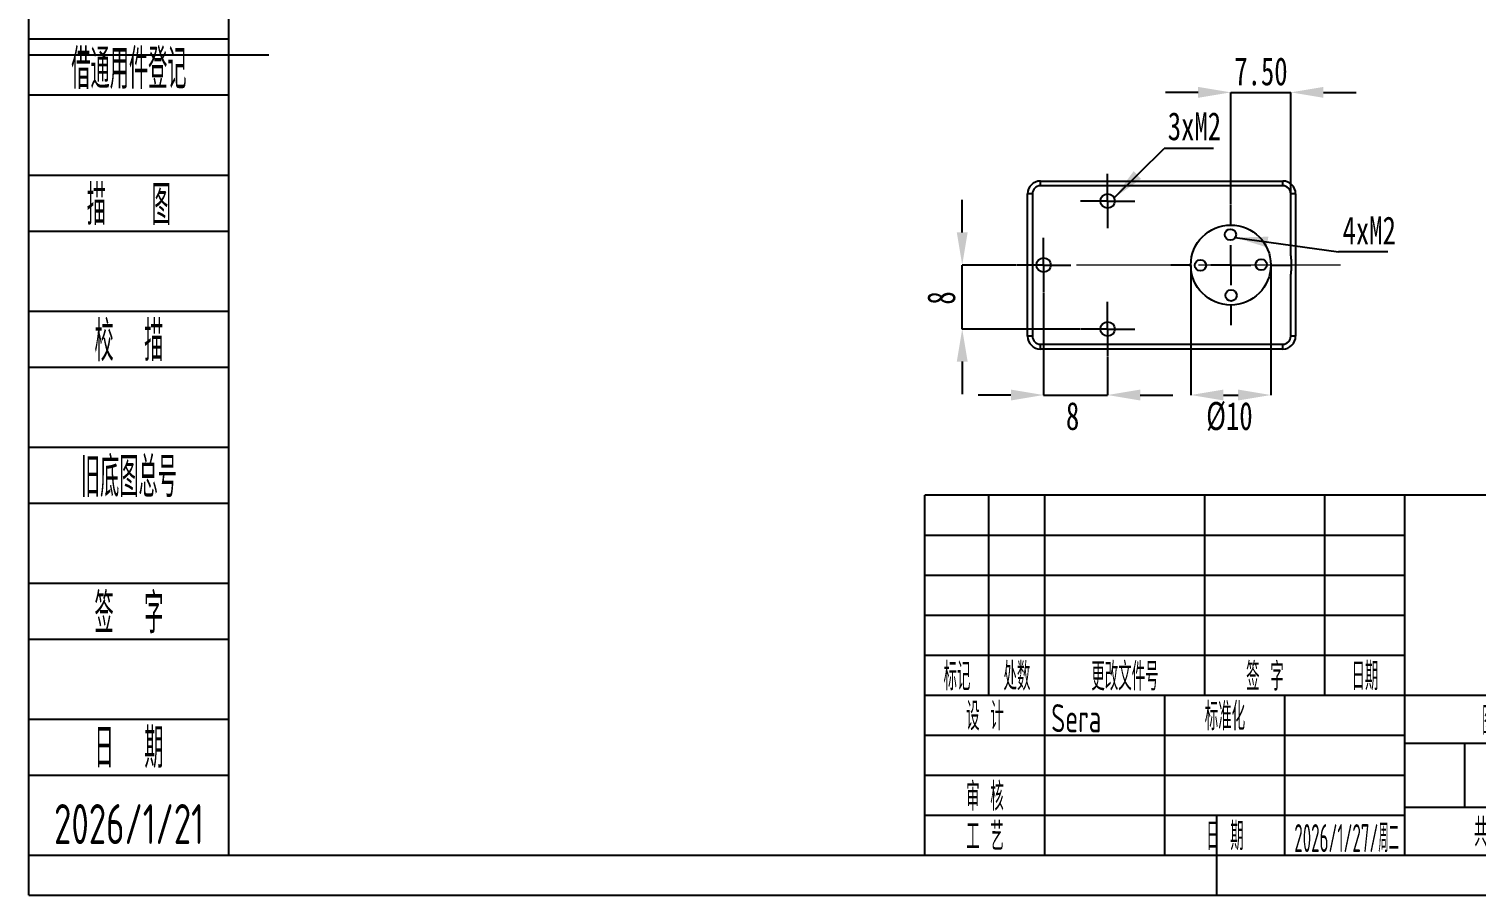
# Model space of a CAD drawing. Header units: inches. Extents: x 219 to 516, y -5 to 205.
# Drawn here: x 218.9 to 399.8, y -5 to 103.3 of the extents above; entities that cross this region are included whole.
import ezdxf
from ezdxf.enums import TextEntityAlignment as Align

# ---------------------------------------------------------------- set-up
doc = ezdxf.new("R2010")
doc.units = ezdxf.units.IN
doc.header["$MEASUREMENT"] = 0
doc.linetypes.add('CENTER2', pattern=[28.575, 19.05, -3.175, 3.175, -3.175])
doc.linetypes.add('CENTERX2', pattern=[20.32, 12.7, -2.54, 2.54, -2.54])
for name, color, linetype in [('1轮廓实线层', 7, 'Continuous'), ('2细线层', 4, 'Continuous'), ('3中心线层', 1, 'CENTER2'), ('6文字层', 3, 'Continuous'), ('7标注层', 4, 'Continuous'), ('图框', 7, 'Continuous'), ('图框层', 7, 'Continuous')]:
    doc.layers.add(name, color=color, linetype=linetype)
doc.styles.add('PC_TEXTSTYLE', font='ISOCP.SHX', dxfattribs={"width": 0.707, "bigfont": 'GBCBIG.SHX'})
doc.styles.add('SLDTEXTSTYLE5', font='TXT', dxfattribs={"width": 0.7})
doc.styles.get("Standard").update_dxf_attribs({"font": ''})
doc.styles.get('Standard').set_extended_font_data('SimSun')
doc.dimstyles.new('SLDDIMSTYLE1', dxfattribs={"dimtxt": 0.18, "dimasz": 4.08, "dimexe": 0, "dimexo": 0.0625, "dimgap": 0, "dimtad": 0, "dimtih": 1, "dimtoh": 1, "dimdec": 0, "dimrnd": 1e-09, "dimzin": 0, "dimdsep": 46, "dimtxsty": 'Standard', "dimsah": 1, "dimcen": 0.09, "dimadec": 0, "dimazin": 0, "dimtfac": 4.08, "dimtdec": 0, "dimtofl": 0, "dimtmove": 0, "dimatfit": 3, "dimfxl": 1, "dimfrac": 2, "dimtolj": 1, "dimtzin": 0, "dimarcsym": 0})
doc.dimstyles.new('SLDDIMSTYLE2', dxfattribs={"dimtxt": 3.5, "dimasz": 4.08, "dimexe": 0, "dimexo": 0.0625, "dimgap": 0.875, "dimtad": 2, "dimrnd": 1e-09, "dimzin": 12, "dimdsep": 46, "dimtxsty": 'SLDTEXTSTYLE5', "dimsah": 1, "dimcen": 0.09, "dimadec": 0, "dimazin": 3, "dimtfac": 1, "dimtmove": 0, "dimatfit": 0, "dimfxl": 1, "dimfrac": 2, "dimtolj": 1, "dimtzin": 12, "dimarcsym": 0})
doc.dimstyles.new('SLDDIMSTYLE4', dxfattribs={"dimtxt": 3.5, "dimasz": 4.08, "dimexe": 0, "dimexo": 0.0625, "dimgap": 0.875, "dimtad": 2, "dimrnd": 1e-09, "dimzin": 4, "dimdsep": 46, "dimtxsty": 'SLDTEXTSTYLE5', "dimsah": 1, "dimcen": 0.09, "dimadec": 0, "dimazin": 1, "dimtfac": 1, "dimtmove": 0, "dimatfit": 0, "dimfxl": 1, "dimfrac": 2, "dimtolj": 1, "dimtzin": 12, "dimarcsym": 0})

# ---------------------------------------------------------------- blocks, each defined once
blk = doc.blocks.new('ZwmFrameMain_1_A4^_^无分区图框^_^landscape')
at = {"layer": '1轮廓实线层'}
for p, q in [((0, 0), (0, 200)), ((-25, 100), (5, 100)), ((123.5, -5), (123.5, 5)), ((0, 0), (267, 0))]:
    blk.add_line(p, q, dxfattribs=at)
at = {"layer": '2细线层'}
for q in [(-25, 205), (272, -5)]:
    blk.add_line((-25, -5), q, dxfattribs=at)
blk = doc.blocks.new('ZwmFrameMain_1_标题栏1')
at = {"layer": '1轮廓实线层'}
for p, q in [((-180, 0), (-180, 45)), ((0, 45), (-180, 45)), ((-172, 20), (-172, 45)), ((-165, 20), (-165, 45)), ((-145, 20), (-145, 45)), ((-130, 20), (-130, 45)), ((-120, 0), (-120, 45)), ((0, 0), (0, 45)), ((-60, 30), (0, 30)), ((-180, 20), (-60, 20)), ((-165, 0), (-165, 20)), ((-150, 0), (-150, 20)), ((-135, 0), (-135, 20)), ((-60, 15), (0, 15)), ((-180, 0), (0, 0))]:
    blk.add_line(p, q, dxfattribs=at)
at = {"layer": '1轮廓实线层', "color": 7}
for p, q in [((-60, 0), (-60, 45)), ((-180, 25), (-120, 25))]:
    blk.add_line(p, q, dxfattribs=at)
at = {"layer": '2细线层'}
for p, q in [((-180, 40), (-120, 40)), ((-180, 35), (-120, 35)), ((-180, 30), (-120, 30)), ((-90, 0), (-90, 20)), ((-75, 6), (-75, 20)), ((-180, 15), (-120, 15)), ((-120, 14), (-60, 14)), ((-112.5, 6), (-112.5, 14)), ((-105, 6), (-105, 14)), ((-97.5, 6), (-97.5, 14)), ((-180, 10), (-120, 10)), ((-120, 6), (-60, 6)), ((-180, 5), (-120, 5))]:
    blk.add_line(p, q, dxfattribs=at)
at = {"layer": '6文字层', "style": 'PC_TEXTSTYLE', "width": 0.667}
for s, p in [('标记', (-176, 22.5)), ('处数', (-168.5, 22.5)), (' 更改文件号 ', (-155, 22.5)), (' 签 字 ', (-137.5, 22.5)), (' 日期 ', (-125, 22.5)), (' 设 计 ', (-172.5, 17.51)), (' 标准化 ', (-142.5, 17.51)), (' 图 样 标 记 ', (-105, 17)), (' 重 量 ', (-82.5, 17)), (' 比 例 ', (-67.5, 17)), (' 审 核 ', (-172.5, 7.5)), (' 工 艺 ', (-172.5, 2.5)), (' 日 期 ', (-142.5, 2.5)), ('共       页', (-105, 3)), ('第       页', (-75, 3))]:
    blk.add_text(s, height=3.5, dxfattribs=at).set_placement(p, align=Align.MIDDLE)
at = {"layer": '6文字层', "style": 'PC_TEXTSTYLE', "flags": 8}
for tag, height, width, p, p2 in [('企业名称', 5, 3.445461, (-54.29, 34.82), (-5.27, 34.82)), ('产品名称或材料标记', 7, 1.034456, (-113.46, 28.64), (-66.42, 28.64)), ('图样名称', 5, 3.480264, (-54.79, 19.98), (-5.27, 19.98)), ('标准化', 3.5, 1.756036, (-133.83, 15.37), (-120.75, 15.37)), ('重量', 3.5, 2.448074, (-88.46, 7.54), (-76.55, 7.54)), ('比例', 3.5, 2.367734, (-73.35, 7.54), (-61.93, 7.54)), ('图样代号', 5, 3.489916, (-54.79, 5.63), (-5.52, 5.63)), ('审核', 3.5, 2.723972, (-163.99, 5.37), (-150.63, 5.37)), ('工艺', 3.5, 2.851598, (-164.21, 0.37), (-150.89, 0.37)), ('日期', 3.5, 2.733185, (-133.83, 0.37), (-120.75, 0.37)), ('共几页', 3.5, 0.953151, (-108.58, 1.48), (-101.56, 1.48))]:
    blk.add_attdef(tag, text='', height=height, dxfattribs=dict(at, width=width)).set_placement(p, p2, align=Align.FIT)
at = {"layer": '6文字层', "style": 'PC_TEXTSTYLE', "width": 9.901758, "flags": 8}
blk.add_attdef('设计', text='', height=3.5, rotation=359.5768, dxfattribs=at).set_placement((-164.23, 15.37), (-150.37, 15.27), align=Align.FIT)
at = {"layer": '6文字层', "color": 3, "style": 'PC_TEXTSTYLE', "width": 0.96618, "flags": 8}
blk.add_attdef('第几页', text='', height=3.5, dxfattribs=at).set_placement((-78.29, 1.5), (-71.16, 1.5), align=Align.FIT)
at = {"layer": '6文字层', "color": 0, "style": 'PC_TEXTSTYLE', "width": 0.715273, "flags": 8}
blk.add_attdef('图纸张数', text='', height=3.5, dxfattribs=at).set_placement((-2.66, -3.87), (4.46, -3.87), align=Align.FIT)
blk = doc.blocks.new('ZwmFrameMain_1_附加栏')
at = {"layer": '2细线层'}
for p, q in [((-25, 102), (0, 102)), ((-25, 95), (0, 95)), ((-25, 85), (0, 85)), ((-25, 78), (0, 78)), ((-25, 68), (0, 68)), ((-25, 61), (0, 61)), ((-25, 51), (0, 51)), ((-25, 44), (0, 44)), ((-25, 34), (0, 34)), ((-25, 27), (0, 27)), ((-25, 17), (0, 17)), ((-25, 10), (0, 10)), ((-25, 0), (0, 0))]:
    blk.add_line(p, q, dxfattribs=at)
at = {"layer": '6文字层', "color": 3, "style": 'PC_TEXTSTYLE'}
for s, width, p in [('借通用件登记', 0.667, (-12.5, 98.5)), ('描   图', 0.6667, (-12.5, 81.5)), ('校  描', 0.667, (-12.5, 64.5)), ('旧底图总号', 0.667, (-12.5, 47.5)), ('签  字', 0.667, (-12.5, 30.5)), ('日  期', 0.667, (-12.49, 13.6))]:
    blk.add_text(s, height=5, dxfattribs=dict(at, width=width)).set_placement(p, align=Align.MIDDLE)
at = {"layer": '6文字层', "style": 'PC_TEXTSTYLE'}
for tag, width, p, p2 in [('借通用件登记', 0.671328, (-23.44, 86.36), (-1.25, 86.36)), ('描图', 2.120922, (-23.44, 69.36), (-1.25, 69.36)), ('校图', 2.149976, (-23.75, 52.06), (-1.25, 52.06)), ('旧底图总号', 0.761452, (-22.84, 35.67), (-1.86, 35.67)), ('签字', 2.026939, (-23.14, 18.37), (-1.56, 18.37)), ('日期', 1.89999, (-22.84, 1.37), (-2.17, 1.37))]:
    blk.add_attdef(tag, text='', height=5, dxfattribs=dict(at, width=width)).set_placement(p, p2, align=Align.FIT)
blk = doc.blocks.new('*D69')
at = {"layer": '7标注层', "color": 0, "lineweight": -2}
for p, q in [((364.16, 73.69), (364.16, 57.5)), ((374.16, 73.69), (374.16, 57.5)), ((368.24, 57.5), (370.08, 57.5))]:
    blk.add_line(p, q, dxfattribs=at)
at = {"layer": '7标注层', "color": 0}
for points in [[(368.24, 58.18), (368.24, 56.82), (364.16, 57.5)], [(370.08, 56.82), (370.08, 58.18), (374.16, 57.5)]]:
    blk.add_solid(points, dxfattribs=at)
at = {"layer": 'Defpoints', "color": 0}
for p in [(364.16, 73.75), (374.16, 73.75), (374.16, 57.5)]:
    blk.add_point(p, dxfattribs=at)
at = {"layer": '7标注层', "color": 0, "insert": (368.99, 56.63), "char_height": 3.5, "attachment_point": 2, "style": 'SLDTEXTSTYLE5'}
blk.add_mtext('\\A1;%%c10', dxfattribs=at)
blk = doc.blocks.new('*D70')
at = {"layer": '7标注层', "color": 0, "lineweight": -2}
for p, q in [((345.76, 70.29), (345.76, 57.5)), ((353.76, 62.29), (353.76, 57.5)), ((341.68, 57.5), (337.6, 57.5)), ((345.76, 57.5), (353.76, 57.5)), ((357.84, 57.5), (361.92, 57.5))]:
    blk.add_line(p, q, dxfattribs=at)
at = {"layer": '7标注层', "color": 0}
for points in [[(341.68, 56.82), (341.68, 58.18), (345.76, 57.5)], [(357.84, 58.18), (357.84, 56.82), (353.76, 57.5)]]:
    blk.add_solid(points, dxfattribs=at)
at = {"layer": 'Defpoints', "color": 0}
for p in [(345.76, 70.35), (353.76, 62.35), (353.76, 57.5)]:
    blk.add_point(p, dxfattribs=at)
at = {"layer": '7标注层', "color": 0, "insert": (349.39, 56.63), "char_height": 3.5, "attachment_point": 2, "style": 'SLDTEXTSTYLE5'}
blk.add_mtext('\\A1;8', dxfattribs=at)
blk = doc.blocks.new('*D71')
at = {"layer": '7标注层', "color": 0, "lineweight": -2}
for p, q in [((335.59, 77.83), (335.59, 81.91)), ((342.3, 73.75), (335.59, 73.75)), ((335.59, 65.75), (335.59, 73.75)), ((350.3, 65.75), (335.59, 65.75)), ((335.59, 61.67), (335.59, 57.59))]:
    blk.add_line(p, q, dxfattribs=at)
at = {"layer": '7标注层', "color": 0}
for points in [[(334.91, 77.83), (336.27, 77.83), (335.59, 73.75)], [(336.27, 61.67), (334.91, 61.67), (335.59, 65.75)]]:
    blk.add_solid(points, dxfattribs=at)
at = {"layer": 'Defpoints', "color": 0}
for p in [(335.59, 73.75), (342.36, 73.75), (350.36, 65.75)]:
    blk.add_point(p, dxfattribs=at)
at = {"layer": '7标注层', "color": 0, "insert": (331.21, 69.63), "char_height": 3.5, "attachment_point": 2, "rotation": 90, "style": 'SLDTEXTSTYLE5'}
blk.add_mtext('\\A1;8', dxfattribs=at)
blk = doc.blocks.new('*D72')
at = {"layer": '7标注层', "color": 0, "lineweight": -2}
for p, q in [((365.08, 95.33), (361, 95.33)), ((369.16, 81.31), (369.16, 95.33)), ((369.16, 95.33), (376.66, 95.33)), ((376.66, 82.71), (376.66, 95.33)), ((380.74, 95.33), (384.82, 95.33))]:
    blk.add_line(p, q, dxfattribs=at)
at = {"layer": '7标注层', "color": 0}
for points in [[(365.08, 94.65), (365.08, 96.01), (369.16, 95.33)], [(380.74, 96.01), (380.74, 94.65), (376.66, 95.33)]]:
    blk.add_solid(points, dxfattribs=at)
at = {"layer": 'Defpoints', "color": 0}
for p in [(376.66, 95.33), (376.66, 82.65), (369.16, 81.25)]:
    blk.add_point(p, dxfattribs=at)
at = {"layer": '7标注层', "color": 0, "insert": (372.93, 99.71), "char_height": 3.5, "attachment_point": 2, "style": 'SLDTEXTSTYLE5'}
blk.add_mtext('\\A1;7.50', dxfattribs=at)
blk = doc.blocks.new('SW_NOTE_0_3')
at = {"layer": '图框', "color": 0}
blk.add_line((6.15, 0), (0, 0), dxfattribs=at)
at = {"layer": '图框', "color": 0, "insert": (0.45, 4.55), "char_height": 3.5, "attachment_point": 1, "style": 'SLDTEXTSTYLE5'}
blk.add_mtext('3xM2', dxfattribs=at)
blk = doc.blocks.new('SW_NOTE_0_4')
at = {"layer": '图框', "color": 0}
blk.add_line((6.15, 0), (0, 0), dxfattribs=at)
at = {"layer": '图框', "color": 0, "insert": (0.49, 4.44), "char_height": 3.5, "attachment_point": 1, "style": 'SLDTEXTSTYLE5'}
blk.add_mtext('4xM2', dxfattribs=at)
blk = doc.blocks.new('SW_CENTERMARKSYMBOL_9')
at = {"layer": '图框', "color": 0}
for p, q in [((0, 2.5), (0, 3.4)), ((0, 0), (0, 2.5)), ((-2.5, 0), (-3.4, 0)), ((0, 0), (-2.5, 0)), ((0, 0), (0, -2.5)), ((0, 0), (2.5, 0)), ((2.5, 0), (3.4, 0)), ((0, -2.5), (0, -3.4))]:
    blk.add_line(p, q, dxfattribs=at)
blk = doc.blocks.new('SW_CENTERMARKSYMBOL_10')
at = {"layer": '图框', "color": 0}
for p, q in [((0, 2.5), (0, 3.4)), ((0, 0), (0, 2.5)), ((-2.5, 0), (-3.4, 0)), ((0, 0), (-2.5, 0)), ((0, 0), (0, -2.5)), ((0, 0), (2.5, 0)), ((2.5, 0), (3.4, 0)), ((0, -2.5), (0, -3.4))]:
    blk.add_line(p, q, dxfattribs=at)
blk = doc.blocks.new('SW_CENTERMARKSYMBOL_11')
at = {"layer": '图框', "color": 0}
for p, q in [((0, 2.5), (0, 3.4)), ((0, 0), (0, 2.5)), ((-2.5, 0), (-3.4, 0)), ((0, 0), (-2.5, 0)), ((0, 0), (0, -2.5)), ((0, 0), (2.5, 0)), ((2.5, 0), (3.4, 0)), ((0, -2.5), (0, -3.4))]:
    blk.add_line(p, q, dxfattribs=at)
blk = doc.blocks.new('SW_CENTERMARKSYMBOL_12')
at = {"layer": '图框', "color": 0}
for p, q in [((0, 5), (0, 7.5)), ((0, 0), (0, 2.5)), ((-5, 0), (-7.5, 0)), ((0, 0), (-2.5, 0)), ((0, 0), (0, -2.5)), ((0, 0), (2.5, 0)), ((5, 0), (7.5, 0)), ((0, -5), (0, -7.5))]:
    blk.add_line(p, q, dxfattribs=at)

msp = doc.modelspace()

# ---------------------------------------------------------------- linework, layer by layer
at = {"color": 7, "linetype": 'Continuous', "lineweight": 25}
for p, q in [((345.363, 83.65), (345.363, 84.25)), ((345.363, 84.25), (375.663, 84.25)), ((375.663, 83.65), (345.363, 83.65)), ((375.663, 83.65), (375.663, 84.25)), ((343.763, 64.85), (343.763, 82.65)), ((344.363, 82.65), (343.763, 82.65)), ((344.363, 82.65), (344.363, 64.85)), ((376.663, 74.979), (376.663, 82.65)), ((377.263, 82.65), (376.663, 82.65)), ((377.263, 82.65), (377.263, 64.85)), ((376.663, 64.85), (376.663, 72.521)), ((344.363, 64.85), (343.763, 64.85)), ((345.363, 63.85), (375.663, 63.85)), ((345.363, 63.25), (345.363, 63.85)), ((375.663, 63.25), (375.663, 63.85)), ((377.263, 64.85), (376.663, 64.85)), ((375.663, 63.25), (345.363, 63.25))]:
    msp.add_line(p, q, dxfattribs=at)
for centre, radius in [((353.763, 81.75), 0.9), ((369.163, 73.75), 5), ((369.122, 77.55), 0.7), ((345.763, 73.75), 0.9), ((365.364, 73.709), 0.7), ((372.963, 73.792), 0.7), ((369.205, 69.95), 0.7), ((353.763, 65.75), 0.9)]:
    msp.add_circle(centre, radius, dxfattribs=at)
for centre, radius, start, end in [((345.363, 82.65), 1.6, 90, 180), ((345.363, 82.65), 1, 90, 180), ((375.663, 82.65), 1.6, 0, 90), ((375.663, 82.65), 1, 0, 90), ((345.363, 64.85), 1.6, 180, 270), ((345.363, 64.85), 1, 180, 270), ((375.663, 64.85), 1, 270, 0), ((375.663, 64.85), 1.6, 270, 0)]:
    msp.add_arc(centre, radius, start, end, dxfattribs=at)
msp.add_open_spline([(376.663, 72.521), (376.699, 72.794), (376.771, 73.337), (376.771, 74.163), (376.699, 74.706), (376.663, 74.979)], degree=3, knots=[0, 0, 0, 0, 0.3339916, 0.6660084, 1, 1, 1, 1], dxfattribs=at)
at = {"layer": '3中心线层', "linetype": 'CENTERX2', "lineweight": 18}
msp.add_line((382.894, 73.75), (343.363, 73.75), dxfattribs=at)

# ---------------------------------------------------------------- block references
at = {"layer": '3中心线层'}
for name, p in [('SW_CENTERMARKSYMBOL_9', (353.763, 81.75)), ('SW_CENTERMARKSYMBOL_12', (369.163, 73.75)), ('SW_CENTERMARKSYMBOL_11', (353.763, 65.75))]:
    msp.add_blockref(name, p, dxfattribs=at)
at = {"layer": '7标注层'}
for name, p in [('SW_NOTE_0_3', (360.832, 88.3)), ('SW_NOTE_0_4', (382.644, 75.381))]:
    msp.add_blockref(name, p, dxfattribs=at)
at = {"layer": '图框'}
msp.add_blockref('SW_CENTERMARKSYMBOL_10', (345.763, 73.75), dxfattribs=at)
at = {"layer": '图框层'}
msp.add_blockref('ZwmFrameMain_1_A4^_^无分区图框^_^landscape', (243.933, 0), dxfattribs=at)
ref = msp.add_blockref('ZwmFrameMain_1_附加栏', (243.933, 0), dxfattribs=at)
ref.add_attrib('日期', '2026/1/21', dxfattribs={"layer": '6文字层', "height": 5, "style": 'PC_TEXTSTYLE', "width": 0.707}).set_placement((231.431, 1.374), align=Align.CENTER)
ref = msp.add_blockref('ZwmFrameMain_1_标题栏1', (510.933, 0), dxfattribs=at)
ref.add_attrib('设计', 'Sera', (346.704, 15.372), dxfattribs={"layer": '6文字层', "height": 3.5, "rotation": 359.57685, "style": 'PC_TEXTSTYLE', "width": 0.707})
ref.add_attrib('日期', '2026/1/27/周二', dxfattribs={"layer": '6文字层', "height": 3.5, "style": 'PC_TEXTSTYLE', "width": 0.456431}).set_placement((377.098, 0.371), (390.181, 0.371), align=Align.FIT)
ref.add_attrib('图样名称', 'RX6-U12H-M外观尺寸图', dxfattribs={"layer": '6文字层', "height": 5, "style": 'PC_TEXTSTYLE', "width": 0.707}).set_placement((480.906, 19.978), align=Align.CENTER)
ref.add_attrib('图样代号', 'KHZY-27', dxfattribs={"layer": '6文字层', "height": 5, "style": 'PC_TEXTSTYLE', "width": 0.707}).set_placement((480.782, 5.63), align=Align.CENTER)
ref.add_attrib('比例', '1:1', dxfattribs={"layer": '6文字层', "height": 3.5, "style": 'PC_TEXTSTYLE', "width": 0.707}).set_placement((443.291, 7.542), align=Align.CENTER)

# ---------------------------------------------------------------- dimensions: what is measured, and where the dimension line sits
at = {"layer": '7标注层'}
for base, p1, p2, dimstyle, picture, middle in [((376.663, 95.334), (369.163, 81.25), (376.663, 82.65), 'SLDDIMSTYLE4', '*D72', (372.93, 95.334)), ((353.763, 57.501), (345.763, 70.35), (353.763, 62.35), 'SLDDIMSTYLE2', '*D70', (349.391, 57.501))]:
    dim = msp.add_linear_dim(base=base, p1=p1, p2=p2, dimstyle=dimstyle, dxfattribs=at)
    dim.commit()
    dim.dimension.update_dxf_attribs({"geometry": picture, "text_midpoint": middle, "dimtype": 160})
dim = msp.add_linear_dim(base=(335.587, 73.75), p1=(350.363, 65.75), p2=(342.363, 73.75), angle=90, dimstyle='SLDDIMSTYLE2', dxfattribs=at)
dim.commit()
dim.dimension.update_dxf_attribs({"geometry": '*D71', "text_midpoint": (335.587, 69.626), "dimtype": 160})
dim = msp.add_linear_dim(base=(374.163, 57.501), p1=(364.163, 73.75), p2=(374.163, 73.75), text='%%c<>', dimstyle='SLDDIMSTYLE2', dxfattribs=at)
dim.commit()
dim.dimension.update_dxf_attribs({"geometry": '*D69', "text_midpoint": (368.989, 57.501), "dimtype": 160})

# ---------------------------------------------------------------- leaders
at = {"layer": '图框'}
for points in [[(354.579, 82.13), (360.832, 88.3)], [(369.722, 77.189), (382.644, 75.381)]]:
    msp.add_leader(points, dimstyle='SLDDIMSTYLE1', dxfattribs=at)

doc.saveas('drawing.dxf')
